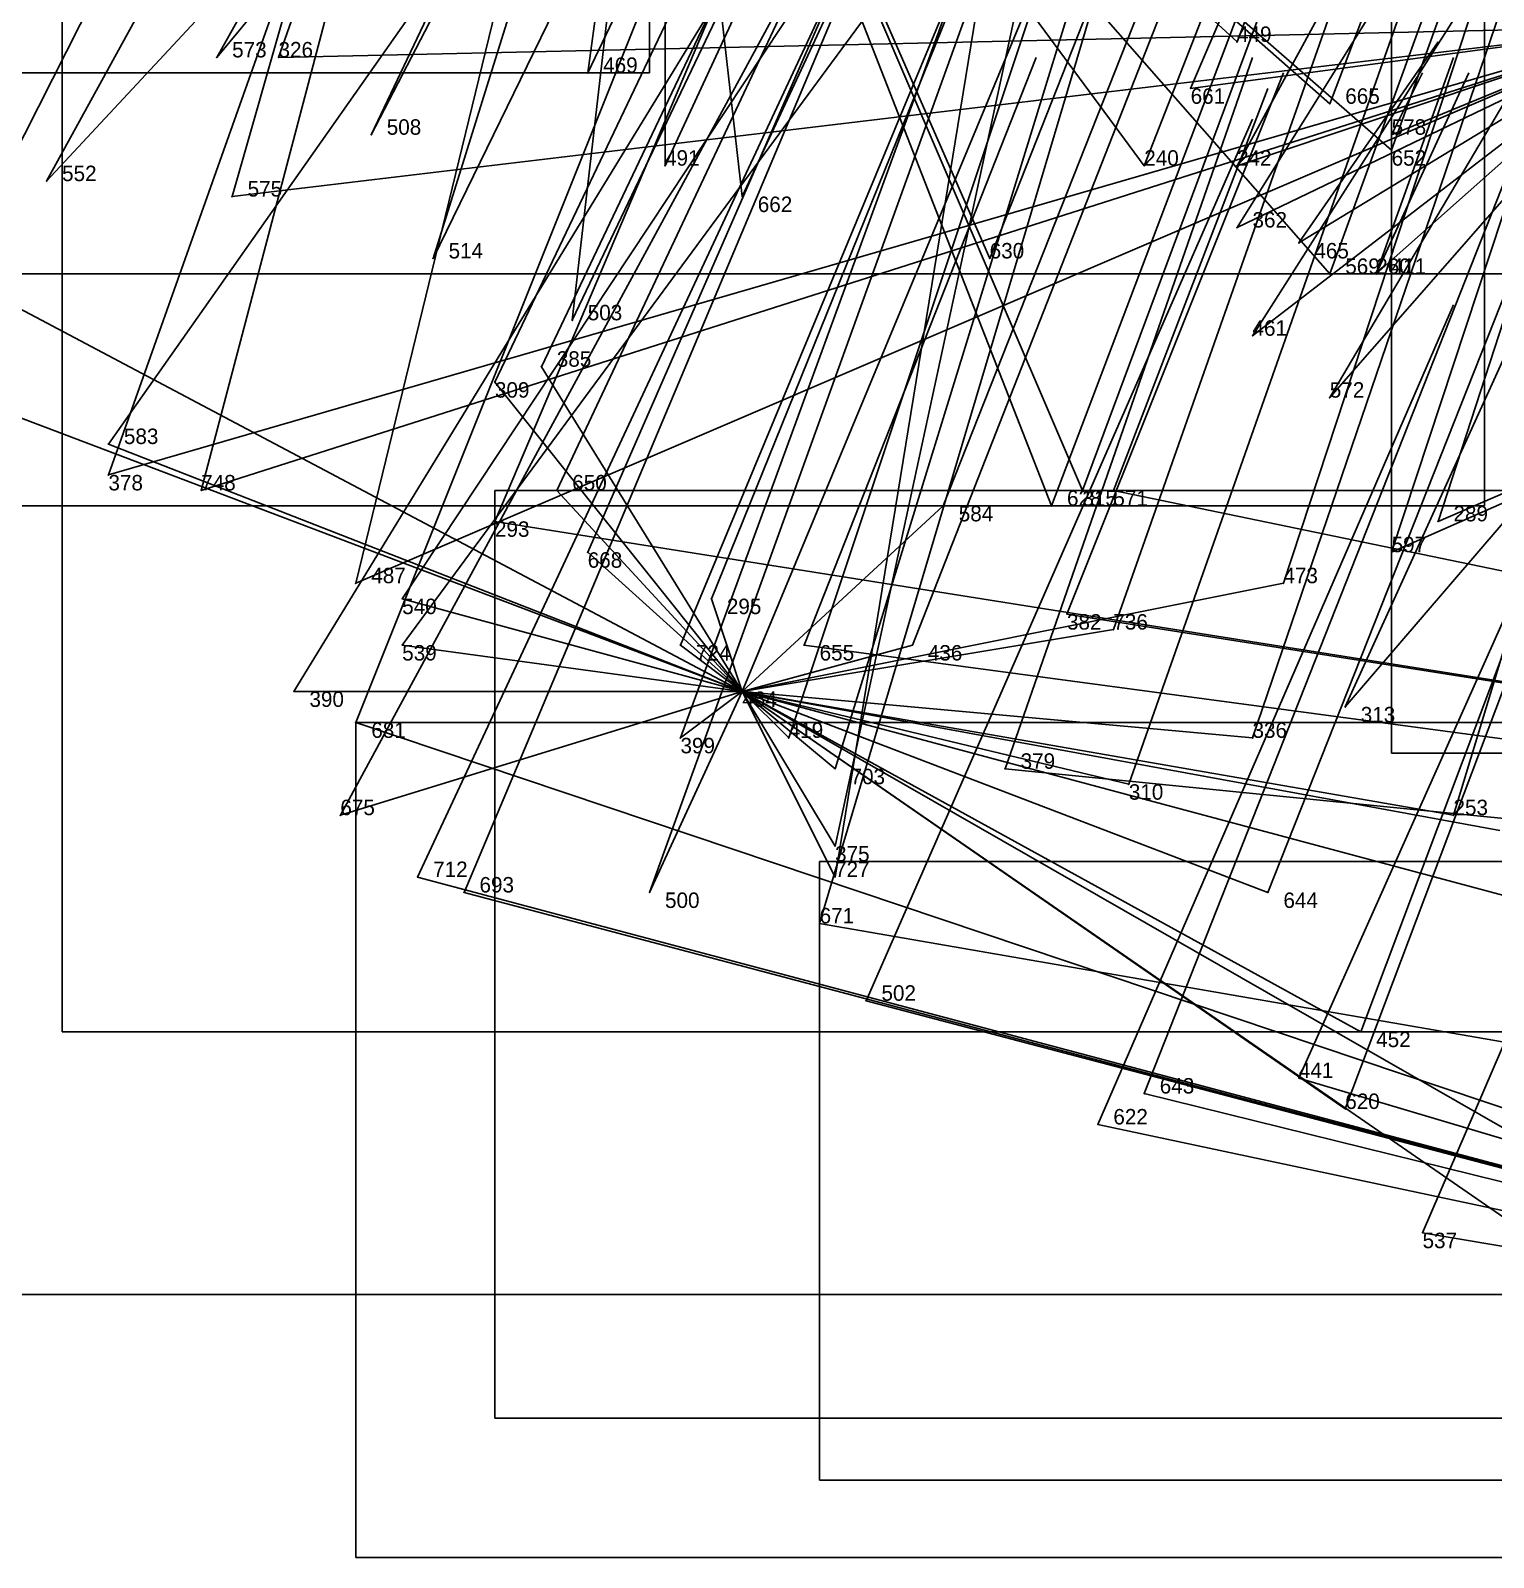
# Model space of a CAD drawing. Extents: x -0.5 to 0.59, y -0.5 to 0.59.
# Drawn here: x -0.231 to -0.1364, y -0.5 to -0.4013 of the extents above; entities that cross this region are included whole.
import ezdxf

# ---------------------------------------------------------------- set-up
doc = ezdxf.new("R2010")
doc.units = 0
for name, color, linetype in [('Clients', 3, 'CONTINUOUS'), ('Facilities', 3, 'CONTINUOUS'), ('Facilities_lines', 3, 'CONTINUOUS'), ('Min_max_boxes', 1, 'CONTINUOUS'), ('Normals', 1, 'CONTINUOUS'), ('Source_points', 5, 'CONTINUOUS'), ('Text', 3, 'CONTINUOUS')]:
    doc.layers.add(name, color=color, linetype=linetype)

msp = doc.modelspace()

# ---------------------------------------------------------------- linework, layer by layer
at = {"layer": 'Clients', "color": 5}
for p in [(-0.153, -0.402, -1.076), (-0.219, -0.403, -1.146), (-0.215, -0.403, -1.25), (-0.195, -0.404, -1.121), (-0.156, -0.405, -1.25), (-0.147, -0.406, -1.078), (-0.209, -0.408, -1.145), (-0.143, -0.408, -1.25), (-0.143, -0.409, -1.084), (-0.19, -0.41, -1.13), (-0.159, -0.41, -1.099), (-0.153, -0.41, -1.25), (-0.23, -0.411, -1.177), (-0.218, -0.412, -1.25), (-0.185, -0.412, -1.13), (-0.153, -0.414, -1.25), (-0.149, -0.415, -1.25), (-0.205, -0.416, -1.159), (-0.169, -0.416, -1.123), (-0.147, -0.417, -1.105), (-0.144, -0.417, -1.25), (-0.144, -0.417, -1.25), (-0.196, -0.42, -1.159), (-0.152, -0.421, -1.25), (-0.198, -0.423, -1.167), (-0.201, -0.424, -1.174), (-0.147, -0.425, -1.25), (-0.226, -0.428, -1.209), (-0.226, -0.43, -1.25), (-0.22, -0.431, -1.25), (-0.197, -0.431, -1.184), (-0.163, -0.431, -1.153), (-0.161, -0.431, -1.25), (-0.172, -0.432, -1.162), (-0.165, -0.432, -1.156), (-0.201, -0.433, -1.25), (-0.14, -0.433, -1.137), (-0.195, -0.435, -1.193), (-0.143, -0.435, -1.145), (-0.21, -0.437, -1.25), (-0.15, -0.437, -1.155), (-0.207, -0.438, -1.212), (-0.187, -0.438, -1.191), (-0.164, -0.439, -1.25), (-0.161, -0.44, -1.171), (-0.207, -0.441, -1.218), (-0.189, -0.441, -1.2), (-0.181, -0.441, -1.25), (-0.174, -0.441, -1.186), (-0.214, -0.444, -1.233), (-0.146, -0.445, -1.25), (-0.21, -0.446, -1.25), (-0.189, -0.447, -1.214), (-0.182, -0.447, -1.206), (-0.152, -0.447, -1.18), (-0.179, -0.449, -1.208), (-0.168, -0.449, -1.25), (-0.16, -0.45, -1.195), (-0.211, -0.452, -1.247), (-0.139, -0.452, -1.182), (-0.179, -0.454, -1.222), (-0.206, -0.456, -1.25), (-0.179, -0.456, -1.225), (-0.203, -0.457, -1.25), (-0.191, -0.457, -1.239), (-0.151, -0.457, -1.204), (-0.18, -0.459, -1.232), (-0.177, -0.464, -1.25), (-0.145, -0.466, -1.221), (-0.149, -0.469, -1.25), (-0.159, -0.47, -1.239), (-0.146, -0.471, -1.232), (-0.162, -0.472, -1.246), (-0.141, -0.479, -1.249)]:
    msp.add_point(p, dxfattribs=at)
at = {"layer": 'Facilities', "color": 3}
msp.add_point((-0.185, -0.444, -1.204), dxfattribs=at)
at = {"layer": 'Facilities_lines', "color": 3}
for p, q in [((-0.19, -0.368, -1.034), (-0.23, -0.411, -1.177)), ((-0.19, -0.368, -1.034), (-0.219, -0.403, -1.146)), ((-0.19, -0.368, -1.034), (-0.209, -0.408, -1.145)), ((-0.19, -0.368, -1.034), (-0.205, -0.416, -1.159)), ((-0.19, -0.368, -1.034), (-0.196, -0.42, -1.159)), ((-0.19, -0.368, -1.034), (-0.195, -0.404, -1.121)), ((-0.19, -0.368, -1.034), (-0.159, -0.41, -1.099)), ((-0.19, -0.368, -1.034), (-0.153, -0.402, -1.076)), ((-0.19, -0.368, -1.034), (-0.19, -0.41, -1.13)), ((-0.19, -0.368, -1.034), (-0.163, -0.431, -1.153)), ((-0.19, -0.368, -1.034), (-0.147, -0.417, -1.105)), ((-0.19, -0.368, -1.034), (-0.165, -0.432, -1.156)), ((-0.19, -0.368, -1.034), (-0.169, -0.416, -1.123)), ((-0.19, -0.368, -1.034), (-0.143, -0.409, -1.084)), ((-0.19, -0.368, -1.034), (-0.185, -0.412, -1.13)), ((-0.19, -0.368, -1.034), (-0.147, -0.406, -1.078)), ((-0.126, -0.401, -1.25), (-0.226, -0.43, -1.25)), ((-0.126, -0.401, -1.25), (-0.22, -0.431, -1.25)), ((-0.126, -0.401, -1.25), (-0.218, -0.412, -1.25)), ((-0.126, -0.401, -1.25), (-0.215, -0.403, -1.25)), ((-0.126, -0.401, -1.25), (-0.21, -0.437, -1.25)), ((-0.126, -0.401, -1.25), (-0.156, -0.405, -1.25)), ((-0.126, -0.401, -1.25), (-0.153, -0.41, -1.25)), ((-0.126, -0.401, -1.25), (-0.153, -0.414, -1.25)), ((-0.126, -0.401, -1.25), (-0.152, -0.421, -1.25)), ((-0.126, -0.401, -1.25), (-0.149, -0.415, -1.25)), ((-0.126, -0.401, -1.25), (-0.147, -0.425, -1.25)), ((-0.126, -0.401, -1.25), (-0.146, -0.445, -1.25)), ((-0.126, -0.401, -1.25), (-0.144, -0.417, -1.25)), ((-0.126, -0.401, -1.25), (-0.144, -0.417, -1.25)), ((-0.126, -0.401, -1.25), (-0.143, -0.408, -1.25)), ((-0.082, -0.408, -1.041), (-0.143, -0.435, -1.145)), ((-0.082, -0.408, -1.041), (-0.14, -0.433, -1.137)), ((-0.185, -0.444, -1.204), (-0.236, -0.417, -1.197)), ((-0.185, -0.444, -1.204), (-0.251, -0.419, -1.22)), ((-0.185, -0.444, -1.204), (-0.198, -0.423, -1.167)), ((-0.185, -0.444, -1.204), (-0.201, -0.424, -1.174)), ((-0.185, -0.444, -1.204), (-0.226, -0.428, -1.209)), ((-0.185, -0.444, -1.204), (-0.197, -0.431, -1.184)), ((0.013, -0.467, -1.25), (-0.161, -0.431, -1.25)), ((-0.185, -0.444, -1.204), (-0.172, -0.432, -1.162)), ((0.013, -0.467, -1.25), (-0.201, -0.433, -1.25)), ((-0.185, -0.444, -1.204), (-0.195, -0.435, -1.193)), ((-0.185, -0.444, -1.204), (-0.15, -0.437, -1.155)), ((-0.185, -0.444, -1.204), (-0.207, -0.438, -1.212)), ((-0.185, -0.444, -1.204), (-0.187, -0.438, -1.191)), ((0.013, -0.467, -1.25), (-0.164, -0.439, -1.25)), ((-0.185, -0.444, -1.204), (-0.161, -0.44, -1.171)), ((-0.185, -0.444, -1.204), (-0.207, -0.441, -1.218)), ((-0.185, -0.444, -1.204), (-0.189, -0.441, -1.2)), ((-0.185, -0.444, -1.204), (-0.174, -0.441, -1.186)), ((0.013, -0.467, -1.25), (-0.181, -0.441, -1.25)), ((-0.185, -0.444, -1.204), (-0.214, -0.444, -1.233)), ((-0.185, -0.444, -1.204), (-0.211, -0.452, -1.247)), ((-0.185, -0.444, -1.204), (-0.191, -0.457, -1.239)), ((-0.185, -0.444, -1.204), (-0.189, -0.447, -1.214)), ((-0.185, -0.444, -1.204), (-0.16, -0.45, -1.195)), ((-0.185, -0.444, -1.204), (-0.152, -0.447, -1.18)), ((-0.185, -0.444, -1.204), (-0.179, -0.454, -1.222)), ((-0.185, -0.444, -1.204), (-0.129, -0.459, -1.193)), ((-0.185, -0.444, -1.204), (-0.182, -0.447, -1.206)), ((-0.185, -0.444, -1.204), (-0.117, -0.483, -1.244)), ((-0.185, -0.444, -1.204), (-0.145, -0.466, -1.221)), ((-0.185, -0.444, -1.204), (-0.139, -0.452, -1.182)), ((-0.185, -0.444, -1.204), (-0.13, -0.482, -1.248)), ((-0.185, -0.444, -1.204), (-0.136, -0.453, -1.182)), ((-0.185, -0.444, -1.204), (-0.146, -0.471, -1.232)), ((-0.185, -0.444, -1.204), (-0.151, -0.457, -1.204)), ((-0.185, -0.444, -1.204), (-0.179, -0.449, -1.208)), ((-0.185, -0.444, -1.204), (-0.179, -0.456, -1.225)), ((-0.082, -0.489, -1.239), (-0.21, -0.446, -1.25)), ((0.013, -0.467, -1.25), (-0.168, -0.449, -1.25)), ((-0.082, -0.489, -1.239), (-0.206, -0.456, -1.25)), ((-0.082, -0.489, -1.239), (-0.203, -0.457, -1.25)), ((-0.082, -0.476, -1.207), (-0.18, -0.459, -1.232)), ((-0.082, -0.489, -1.239), (-0.177, -0.464, -1.25)), ((-0.082, -0.489, -1.239), (-0.149, -0.469, -1.25)), ((-0.082, -0.489, -1.239), (-0.159, -0.47, -1.239)), ((-0.082, -0.489, -1.239), (-0.162, -0.472, -1.246)), ((-0.082, -0.489, -1.239), (-0.141, -0.479, -1.249))]:
    msp.add_line(p, q, dxfattribs=at)
at = {"layer": 'Min_max_boxes', "color": 1}
for p, q in [((-0.191, -0.404, -1.25), (-0.191, -0.165, -1.25)), ((-0.191, -0.404, -1.248), (-0.191, -0.165, -1.248)), ((-0.229, -0.236, -1.25), (-0.229, -0.466, -1.25)), ((-0.229, -0.236, -1.25), (-0.229, -0.466, -1.25)), ((-0.137, -0.432, -1.177), (-0.137, -0.296, -1.177)), ((-0.137, -0.432, -0.866), (-0.137, -0.296, -0.866)), ((-0.143, -0.349, -1.157), (-0.143, -0.448, -1.157)), ((-0.143, -0.349, -0.898), (-0.143, -0.448, -0.898)), ((-0.404, -0.404, -1.25), (-0.191, -0.404, -1.25)), ((-0.404, -0.404, -1.248), (-0.191, -0.404, -1.248)), ((-0.191, -0.404, -1.25), (-0.191, -0.404, -1.248)), ((-0.117, -0.417, -1.248), (-0.251, -0.417, -1.248)), ((-0.117, -0.417, -1.155), (-0.251, -0.417, -1.155)), ((0.177, -0.431, -1.25), (-0.201, -0.431, -1.25)), ((-0.201, -0.431, -1.25), (-0.201, -0.491, -1.25)), ((0.177, -0.431, -1.227), (-0.201, -0.431, -1.227)), ((-0.201, -0.431, -1.227), (-0.201, -0.491, -1.227)), ((-0.201, -0.431, -1.25), (-0.201, -0.431, -1.227)), ((-0.259, -0.432, -1.177), (-0.137, -0.432, -1.177)), ((-0.259, -0.432, -0.866), (-0.137, -0.432, -0.866)), ((-0.137, -0.432, -1.177), (-0.137, -0.432, -0.866)), ((0.06, -0.446, -1.25), (-0.21, -0.446, -1.25)), ((-0.21, -0.446, -1.25), (-0.21, -0.5, -1.25)), ((0.06, -0.446, -1.239), (-0.21, -0.446, -1.239)), ((-0.21, -0.446, -1.239), (-0.21, -0.5, -1.239)), ((-0.21, -0.446, -1.25), (-0.21, -0.446, -1.239)), ((-0.143, -0.448, -1.157), (-0.026, -0.448, -1.157)), ((-0.143, -0.448, -0.898), (-0.026, -0.448, -0.898)), ((-0.143, -0.448, -1.157), (-0.143, -0.448, -0.898)), ((0.026, -0.455, -1.25), (-0.18, -0.455, -1.25)), ((-0.18, -0.455, -1.25), (-0.18, -0.495, -1.25)), ((0.026, -0.455, -1.162), (-0.18, -0.455, -1.162)), ((-0.18, -0.455, -1.162), (-0.18, -0.495, -1.162)), ((-0.18, -0.455, -1.25), (-0.18, -0.455, -1.162)), ((-0.229, -0.466, -1.25), (0.077, -0.466, -1.25)), ((-0.229, -0.466, -1.25), (0.077, -0.466, -1.25)), ((-0.229, -0.466, -1.25), (-0.229, -0.466, -1.25)), ((-0.251, -0.483, -1.248), (-0.117, -0.483, -1.248)), ((-0.251, -0.483, -1.155), (-0.117, -0.483, -1.155)), ((-0.201, -0.491, -1.25), (0.177, -0.491, -1.25)), ((-0.201, -0.491, -1.227), (0.177, -0.491, -1.227)), ((-0.201, -0.491, -1.25), (-0.201, -0.491, -1.227)), ((-0.18, -0.495, -1.25), (0.026, -0.495, -1.25)), ((-0.18, -0.495, -1.162), (0.026, -0.495, -1.162)), ((-0.18, -0.495, -1.25), (-0.18, -0.495, -1.162)), ((-0.21, -0.5, -1.25), (0.06, -0.5, -1.25)), ((-0.21, -0.5, -1.239), (0.06, -0.5, -1.239)), ((-0.21, -0.5, -1.25), (-0.21, -0.5, -1.239))]:
    msp.add_line(p, q, dxfattribs=at)
at = {"layer": 'Normals', "color": 1}
for p, q in [((-0.153, -0.402, -1.076), (-0.12, -0.315, -1.113)), ((-0.147, -0.406, -1.078), (-0.114, -0.319, -1.115)), ((-0.195, -0.404, -1.121), (-0.155, -0.32, -1.158)), ((-0.219, -0.403, -1.146), (-0.173, -0.321, -1.182)), ((-0.143, -0.409, -1.084), (-0.112, -0.322, -1.121)), ((-0.159, -0.41, -1.099), (-0.125, -0.323, -1.136)), ((-0.209, -0.408, -1.145), (-0.166, -0.325, -1.182)), ((-0.19, -0.41, -1.13), (-0.151, -0.326, -1.167)), ((-0.236, -0.417, -1.197), (-0.191, -0.328, -1.212)), ((-0.185, -0.412, -1.13), (-0.146, -0.328, -1.167)), ((-0.23, -0.411, -1.177), (-0.185, -0.329, -1.213)), ((-0.147, -0.417, -1.105), (-0.115, -0.329, -1.142)), ((-0.169, -0.416, -1.123), (-0.135, -0.33, -1.16)), ((-0.205, -0.416, -1.159), (-0.164, -0.332, -1.196)), ((-0.196, -0.42, -1.159), (-0.156, -0.336, -1.196)), ((-0.198, -0.423, -1.167), (-0.158, -0.339, -1.205)), ((-0.201, -0.424, -1.174), (-0.161, -0.34, -1.211)), ((-0.14, -0.433, -1.137), (-0.111, -0.344, -1.174)), ((-0.165, -0.432, -1.156), (-0.132, -0.345, -1.193)), ((-0.163, -0.431, -1.153), (-0.131, -0.345, -1.191)), ((-0.197, -0.431, -1.184), (-0.157, -0.346, -1.218)), ((-0.172, -0.432, -1.162), (-0.138, -0.346, -1.2)), ((-0.226, -0.428, -1.209), (-0.169, -0.347, -1.226)), ((-0.143, -0.435, -1.145), (-0.114, -0.347, -1.182)), ((-0.195, -0.435, -1.193), (-0.157, -0.348, -1.221)), ((-0.187, -0.438, -1.191), (-0.151, -0.349, -1.218)), ((-0.15, -0.437, -1.155), (-0.121, -0.349, -1.193)), ((-0.189, -0.441, -1.2), (-0.152, -0.352, -1.227)), ((-0.174, -0.441, -1.186), (-0.139, -0.352, -1.215)), ((-0.161, -0.44, -1.171), (-0.13, -0.352, -1.208)), ((-0.189, -0.447, -1.214), (-0.155, -0.354, -1.228)), ((-0.182, -0.447, -1.206), (-0.151, -0.354, -1.229)), ((-0.207, -0.438, -1.212), (-0.152, -0.355, -1.224)), ((-0.185, -0.444, -1.204), (-0.148, -0.355, -1.23)), ((-0.179, -0.449, -1.208), (-0.15, -0.355, -1.227)), ((-0.179, -0.454, -1.222), (-0.158, -0.357, -1.221)), ((-0.179, -0.456, -1.225), (-0.163, -0.358, -1.209)), ((-0.214, -0.444, -1.233), (-0.162, -0.359, -1.227)), ((-0.16, -0.45, -1.195), (-0.128, -0.359, -1.218)), ((-0.152, -0.447, -1.18), (-0.122, -0.359, -1.217)), ((-0.207, -0.441, -1.218), (-0.148, -0.361, -1.227)), ((-0.139, -0.452, -1.182), (-0.112, -0.363, -1.218)), ((-0.18, -0.459, -1.232), (-0.152, -0.365, -1.21)), ((-0.151, -0.457, -1.204), (-0.115, -0.366, -1.225)), ((-0.211, -0.452, -1.247), (-0.166, -0.369, -1.215)), ((-0.191, -0.457, -1.239), (-0.16, -0.371, -1.199)), ((-0.145, -0.466, -1.221), (-0.11, -0.373, -1.224)), ((-0.146, -0.471, -1.232), (-0.111, -0.378, -1.222)), ((-0.206, -0.456, -1.25), (-0.171, -0.381, -1.193)), ((-0.203, -0.457, -1.25), (-0.171, -0.381, -1.192)), ((-0.215, -0.403, -1.25), (-0.209, -0.386, -1.152)), ((-0.21, -0.446, -1.25), (-0.186, -0.386, -1.174)), ((-0.218, -0.412, -1.25), (-0.212, -0.391, -1.152)), ((-0.22, -0.431, -1.25), (-0.21, -0.393, -1.158)), ((-0.201, -0.433, -1.25), (-0.184, -0.393, -1.16)), ((-0.159, -0.47, -1.239), (-0.129, -0.394, -1.181)), ((-0.21, -0.437, -1.25), (-0.2, -0.396, -1.159)), ((-0.156, -0.405, -1.25), (-0.153, -0.398, -1.15)), ((-0.153, -0.414, -1.25), (-0.143, -0.398, -1.152)), ((-0.226, -0.43, -1.25), (-0.215, -0.399, -1.156)), ((-0.153, -0.41, -1.25), (-0.147, -0.399, -1.151)), ((-0.152, -0.421, -1.25), (-0.138, -0.399, -1.154)), ((-0.141, -0.479, -1.249), (-0.107, -0.4, -1.199)), ((-0.149, -0.415, -1.25), (-0.14, -0.402, -1.151)), ((-0.181, -0.441, -1.25), (-0.166, -0.403, -1.159)), ((-0.168, -0.449, -1.25), (-0.152, -0.403, -1.162)), ((-0.147, -0.425, -1.25), (-0.134, -0.403, -1.153)), ((-0.144, -0.417, -1.25), (-0.139, -0.403, -1.151)), ((-0.164, -0.439, -1.25), (-0.15, -0.404, -1.157)), ((-0.144, -0.417, -1.25), (-0.138, -0.404, -1.151)), ((-0.143, -0.408, -1.25), (-0.141, -0.404, -1.15)), ((-0.161, -0.431, -1.25), (-0.151, -0.405, -1.154)), ((-0.177, -0.464, -1.25), (-0.152, -0.407, -1.171)), ((-0.146, -0.445, -1.25), (-0.122, -0.417, -1.157)), ((-0.162, -0.472, -1.246), (-0.139, -0.419, -1.165)), ((-0.149, -0.469, -1.25), (-0.128, -0.422, -1.164))]:
    msp.add_line(p, q, dxfattribs=at)
at = {"layer": 'Source_points', "color": 5}
for p in [(-0.153, -0.402, -1.076), (-0.219, -0.403, -1.146), (-0.215, -0.403, -1.25), (-0.195, -0.404, -1.121), (-0.156, -0.405, -1.25), (-0.147, -0.406, -1.078), (-0.209, -0.408, -1.145), (-0.143, -0.408, -1.25), (-0.143, -0.409, -1.084), (-0.19, -0.41, -1.13), (-0.159, -0.41, -1.099), (-0.153, -0.41, -1.25), (-0.23, -0.411, -1.177), (-0.218, -0.412, -1.25), (-0.185, -0.412, -1.13), (-0.153, -0.414, -1.25), (-0.149, -0.415, -1.25), (-0.205, -0.416, -1.159), (-0.169, -0.416, -1.123), (-0.147, -0.417, -1.105), (-0.144, -0.417, -1.25), (-0.144, -0.417, -1.25), (-0.196, -0.42, -1.159), (-0.152, -0.421, -1.25), (-0.198, -0.423, -1.167), (-0.201, -0.424, -1.174), (-0.147, -0.425, -1.25), (-0.226, -0.428, -1.209), (-0.226, -0.43, -1.25), (-0.22, -0.431, -1.25), (-0.197, -0.431, -1.184), (-0.163, -0.431, -1.153), (-0.161, -0.431, -1.25), (-0.172, -0.432, -1.162), (-0.165, -0.432, -1.156), (-0.201, -0.433, -1.25), (-0.14, -0.433, -1.137), (-0.195, -0.435, -1.193), (-0.143, -0.435, -1.145), (-0.21, -0.437, -1.25), (-0.15, -0.437, -1.155), (-0.207, -0.438, -1.212), (-0.187, -0.438, -1.191), (-0.164, -0.439, -1.25), (-0.161, -0.44, -1.171), (-0.207, -0.441, -1.218), (-0.189, -0.441, -1.2), (-0.181, -0.441, -1.25), (-0.174, -0.441, -1.186), (-0.214, -0.444, -1.233), (-0.185, -0.444, -1.204), (-0.146, -0.445, -1.25), (-0.21, -0.446, -1.25), (-0.189, -0.447, -1.214), (-0.182, -0.447, -1.206), (-0.152, -0.447, -1.18), (-0.179, -0.449, -1.208), (-0.168, -0.449, -1.25), (-0.16, -0.45, -1.195), (-0.211, -0.452, -1.247), (-0.139, -0.452, -1.182), (-0.179, -0.454, -1.222), (-0.206, -0.456, -1.25), (-0.179, -0.456, -1.225), (-0.203, -0.457, -1.25), (-0.191, -0.457, -1.239), (-0.151, -0.457, -1.204), (-0.18, -0.459, -1.232), (-0.177, -0.464, -1.25), (-0.145, -0.466, -1.221), (-0.149, -0.469, -1.25), (-0.159, -0.47, -1.239), (-0.146, -0.471, -1.232), (-0.162, -0.472, -1.246), (-0.141, -0.479, -1.249)]:
    msp.add_point(p, dxfattribs=at)

# ---------------------------------------------------------------- texts
at = {"layer": 'Text', "color": 3}
for s, p in [('449', (-0.153, -0.402, -1.076)), ('573', (-0.218, -0.403, -1.146)), ('326', (-0.215, -0.403, -1.25)), ('469', (-0.194, -0.404, -1.121)), ('661', (-0.156, -0.406, -1.25)), ('665', (-0.146, -0.406, -1.078)), ('508', (-0.208, -0.408, -1.145)), ('578', (-0.143, -0.408, -1.25)), ('491', (-0.19, -0.41, -1.13)), ('240', (-0.159, -0.41, -1.099)), ('242', (-0.153, -0.41, -1.25)), ('652', (-0.143, -0.41, -1.084)), ('552', (-0.229, -0.411, -1.177)), ('575', (-0.217, -0.412, -1.25)), ('662', (-0.184, -0.413, -1.13)), ('362', (-0.152, -0.414, -1.25)), ('514', (-0.204, -0.416, -1.159)), ('630', (-0.169, -0.416, -1.123)), ('465', (-0.148, -0.416, -1.25)), ('569', (-0.146, -0.417, -1.105)), ('260', (-0.144, -0.417, -1.25)), ('411', (-0.143, -0.417, -1.25)), ('503', (-0.195, -0.42, -1.159)), ('461', (-0.152, -0.421, -1.25)), ('385', (-0.197, -0.423, -1.167)), ('309', (-0.201, -0.425, -1.174)), ('572', (-0.147, -0.425, -1.25)), ('583', (-0.225, -0.428, -1.209)), ('378', (-0.226, -0.431, -1.25)), ('748', (-0.22, -0.431, -1.25)), ('650', (-0.196, -0.431, -1.184)), ('628', (-0.164, -0.432, -1.156)), ('315', (-0.163, -0.432, -1.153)), ('571', (-0.161, -0.432, -1.25)), ('584', (-0.171, -0.433, -1.162)), ('289', (-0.139, -0.433, -1.137)), ('293', (-0.201, -0.434, -1.25)), ('597', (-0.143, -0.435, -1.145)), ('668', (-0.195, -0.436, -1.193)), ('487', (-0.209, -0.437, -1.25)), ('473', (-0.15, -0.437, -1.155)), ('540', (-0.207, -0.439, -1.212)), ('295', (-0.186, -0.439, -1.191)), ('382', (-0.164, -0.44, -1.25)), ('736', (-0.161, -0.44, -1.171)), ('539', (-0.207, -0.442, -1.218)), ('724', (-0.188, -0.442, -1.2)), ('655', (-0.18, -0.442, -1.25)), ('436', (-0.173, -0.442, -1.186)), ('390', (-0.213, -0.445, -1.233)), ('464', (-0.185, -0.445, -1.204)), ('313', (-0.145, -0.446, -1.25)), ('681', (-0.209, -0.447, -1.25)), ('419', (-0.182, -0.447, -1.206)), ('336', (-0.152, -0.447, -1.18)), ('399', (-0.189, -0.448, -1.214)), ('379', (-0.167, -0.449, -1.25)), ('703', (-0.178, -0.45, -1.208)), ('310', (-0.16, -0.451, -1.195)), ('675', (-0.211, -0.452, -1.247)), ('253', (-0.139, -0.452, -1.182)), ('375', (-0.179, -0.455, -1.222)), ('712', (-0.205, -0.456, -1.25)), ('727', (-0.179, -0.456, -1.225)), ('693', (-0.202, -0.457, -1.25)), ('500', (-0.19, -0.458, -1.239)), ('644', (-0.15, -0.458, -1.204)), ('671', (-0.18, -0.459, -1.232)), ('502', (-0.176, -0.464, -1.25)), ('452', (-0.144, -0.467, -1.221)), ('441', (-0.149, -0.469, -1.25)), ('643', (-0.158, -0.47, -1.239)), ('620', (-0.146, -0.471, -1.232)), ('622', (-0.161, -0.472, -1.246)), ('537', (-0.141, -0.48, -1.249))]:
    msp.add_text(s, height=0.001, dxfattribs=at).set_placement(p)

doc.saveas('drawing.dxf')
